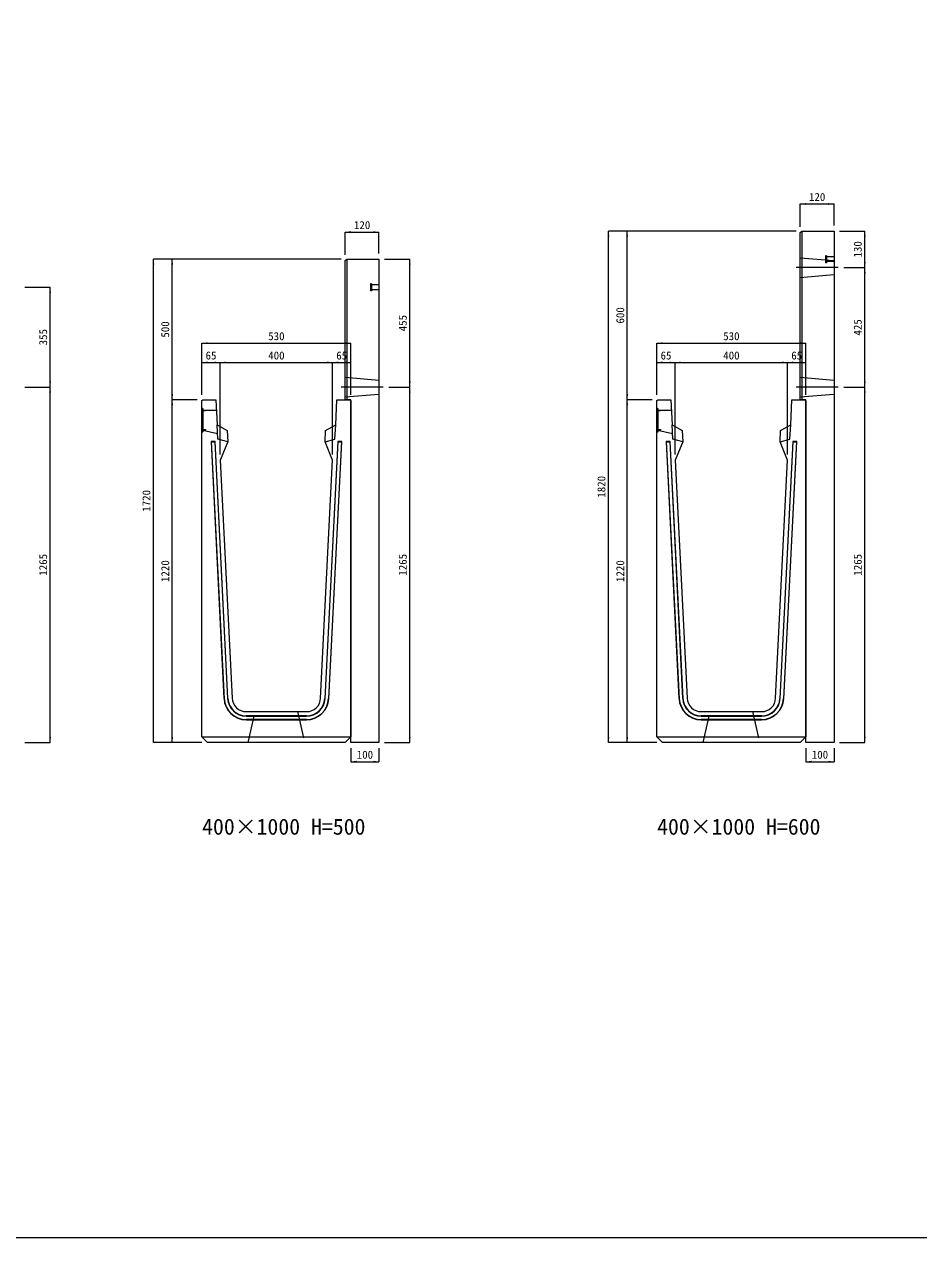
# Model space of a CAD drawing. Units: millimetres at full size. Extents: x -7442 to 51876, y 9625 to 40052.
# Drawn here: x 23990 to 27172, y 12454 to 16772 of the extents above; entities that cross this region are included whole.
import ezdxf
from ezdxf.enums import TextEntityAlignment as Align

# ---------------------------------------------------------------- set-up
doc = ezdxf.new("R2010")
doc.units = ezdxf.units.MM
doc.header["$LTSCALE"] = 16
for name, pattern in [('DASHED', [7.5, 6, -1.5]), ('USER1', [13.5, 7.5, -6]), ('USER2', [285.75, 190.5, -31.75, 31.75, -31.75])]:
    doc.linetypes.add(name, pattern=pattern)
doc.layers.add('0_2', color=7, linetype='Continuous')
for name, color, linetype, lineweight in [('HOLE', 7, 'DASHED', 9), ('KIJUN', 5, 'Continuous', 9), ('WWAY', 5, 'Continuous', 9), ('寸法線', 7, 'Continuous', 9), ('本体', 2, 'Continuous', 13), ('補助線', 8, 'Continuous', 9), ('ｲﾝｻｰﾄ', 3, 'USER1', 9)]:
    doc.layers.add(name, color=color, linetype=linetype, lineweight=lineweight)
doc.styles.add('ＭＳ ゴシック', font='')
doc.styles.get('ＭＳ ゴシック').set_extended_font_data('MS Gothic')

# ---------------------------------------------------------------- blocks, each defined once
blk = doc.blocks.new('filled_arrow')
at = {"color": 0, "linetype": 'Continuous', "lineweight": -2}
blk.add_solid([(7.5, 1.25), (0, 0), (7.5, -1.25)], dxfattribs=at)

msp = doc.modelspace()

# ---------------------------------------------------------------- linework, layer by layer
at = {"layer": 'HOLE'}
for points in [[(24811.84, 14325.92), (24961.84, 14325.92), (24986.84, 14215.92), (24786.84, 14215.92)], [(26430.59, 14325.92), (26580.59, 14325.92), (26605.59, 14215.92), (26405.59, 14215.92)]]:
    msp.add_lwpolyline(points, close=True, dxfattribs=at)
at = {"layer": 'KIJUN'}
for p, q in [((24654.48, 15286.92), (24700.49, 14371.95)), ((24654.48, 15286.92), (24655.53, 15285.92)), ((24667.55, 15285.92), (24668.5, 15286.92)), ((25106.13, 15285.92), (25105.18, 15286.92)), ((25119.19, 15286.92), (25118.14, 15285.92)), ((26273.24, 15286.92), (26319.24, 14371.95)), ((26273.24, 15286.92), (26274.29, 15285.92)), ((26286.3, 15285.92), (26287.26, 15286.92)), ((26724.88, 15285.92), (26723.93, 15286.92)), ((26737.95, 15286.92), (26736.9, 15285.92)), ((25118.14, 15285.92), (25072.19, 14372)), ((26736.9, 15285.92), (26690.94, 14372)), ((24994.29, 14310.92), (24779.39, 14310.92)), ((24779.39, 14309.92), (24994.29, 14309.92)), ((24994.29, 14297.92), (24779.39, 14297.92)), ((24779.39, 14296.92), (24994.29, 14296.92)), ((26613.04, 14310.92), (26398.14, 14310.92)), ((26398.14, 14309.92), (26613.04, 14309.92)), ((26613.04, 14297.92), (26398.14, 14297.92)), ((26398.14, 14296.92), (26613.04, 14296.92))]:
    msp.add_line(p, q, dxfattribs=at)
at = {"layer": 'KIJUN', "color": 7, "lineweight": 13}
for p, q in [((24779.39, 14325.92), (24994.29, 14325.92)), ((26398.14, 14325.92), (26613.04, 14325.92))]:
    msp.add_line(p, q, dxfattribs=at)
at = {"layer": 'KIJUN', "color": 7}
for p, q in [((24621.84, 14235.92), (25151.84, 14235.92)), ((26240.59, 14235.92), (26770.59, 14235.92))]:
    msp.add_line(p, q, dxfattribs=at)
at = {"layer": 'KIJUN', "color": 7, "lineweight": 13}
for points in [[(25101.84, 15435.92), (25148.84, 15435.92), (25151.84, 15432.92), (25151.84, 14235.92), (25131.84, 14215.92), (24641.84, 14215.92), (24621.84, 14235.92), (24621.84, 15432.92), (24624.84, 15435.92), (24671.84, 15435.92), (24675.84, 15345.92), (24711.84, 15325.92), (24713.84, 15285.92), (24686.84, 15220.92), (24729.45, 14373.41)], [(25044.23, 14373.41), (25086.84, 15220.92), (25059.84, 15285.92), (25061.84, 15325.92), (25097.84, 15345.92), (25101.84, 15435.92)], [(26720.59, 15435.92), (26767.59, 15435.92), (26770.59, 15432.92), (26770.59, 14235.92), (26750.59, 14215.92), (26260.59, 14215.92), (26240.59, 14235.92), (26240.59, 15432.92), (26243.59, 15435.92), (26290.59, 15435.92), (26294.59, 15345.92), (26330.59, 15325.92), (26332.59, 15285.92), (26305.59, 15220.92), (26348.2, 14373.41)], [(26662.98, 14373.41), (26705.59, 15220.92), (26678.59, 15285.92), (26680.59, 15325.92), (26716.59, 15345.92), (26720.59, 15435.92)]]:
    msp.add_lwpolyline(points, dxfattribs=at)
at = {"layer": 'KIJUN', "color": 7, "linetype": 'DASHED', "lineweight": 13}
for points in [[(24713.84, 15285.92), (24678.5, 15295.92), (24675.84, 15345.92)], [(25059.84, 15285.92), (25095.17, 15295.92), (25097.84, 15345.92)], [(26332.59, 15285.92), (26297.26, 15295.92), (26294.59, 15345.92)], [(26678.59, 15285.92), (26713.93, 15295.92), (26716.59, 15345.92)]]:
    msp.add_lwpolyline(points, dxfattribs=at)
at = {"layer": 'KIJUN'}
for points in [[(24714.47, 14372.66), (24668.5, 15286.92), (24654.48, 15286.92)], [(25073.19, 14371.95), (25119.19, 15286.92), (25105.18, 15286.92), (25059.21, 14372.66)], [(26333.22, 14372.66), (26287.26, 15286.92), (26273.24, 15286.92)], [(26691.94, 14371.95), (26737.95, 15286.92), (26723.93, 15286.92), (26677.96, 14372.66)], [(24701.49, 14372), (24655.53, 15285.92), (24667.55, 15285.92), (24713.47, 14372.61)], [(25060.21, 14372.61), (25106.13, 15285.92), (25118.14, 15285.92)], [(26320.24, 14372), (26274.29, 15285.92), (26286.3, 15285.92), (26332.22, 14372.61)], [(26678.96, 14372.61), (26724.88, 15285.92), (26736.9, 15285.92)]]:
    msp.add_lwpolyline(points, dxfattribs=at)
for centre, radius, start, end in [((24779.39, 14375.92), 79, 182.87837, 270), ((24779.39, 14375.92), 78, 182.87837, 270), ((24779.39, 14375.92), 66, 182.87837, 270), ((24779.39, 14375.92), 65, 182.87837, 270), ((24994.29, 14375.92), 65, 270, 357.12163), ((24994.29, 14375.92), 66, 270, 357.12163), ((24994.29, 14375.92), 78, 270, 357.12163), ((24994.29, 14375.92), 79, 270, 357.12163), ((26398.14, 14375.92), 79, 182.87837, 270), ((26398.14, 14375.92), 78, 182.87837, 270), ((26398.14, 14375.92), 66, 182.87837, 270), ((26398.14, 14375.92), 65, 182.87837, 270), ((26613.04, 14375.92), 65, 270, 357.12163), ((26613.04, 14375.92), 66, 270, 357.12163), ((26613.04, 14375.92), 78, 270, 357.12163), ((26613.04, 14375.92), 79, 270, 357.12163)]:
    msp.add_arc(centre, radius, start, end, dxfattribs=at)
at = {"layer": 'KIJUN', "color": 7, "lineweight": 13}
for centre, start, end in [((24779.39, 14375.92), 182.87837, 270), ((24994.29, 14375.92), 270, 357.12163), ((26398.14, 14375.92), 182.87837, 270), ((26613.04, 14375.92), 270, 357.12163)]:
    msp.add_arc(centre, 50, start, end, dxfattribs=at)
at = {"layer": 'WWAY', "color": 7, "linetype": 'DASHED', "lineweight": 13}
for points in [[(24621.84, 15405.92), (24625.04, 15403.92), (24625.04, 15321.92), (24621.84, 15319.92)], [(24673.53, 15397.92), (24625.04, 15397.92), (24625.04, 15403.92), (24621.84, 15405.92)], [(26240.59, 15405.92), (26243.79, 15403.92), (26243.79, 15321.92), (26240.59, 15319.92)], [(26292.28, 15397.92), (26243.79, 15397.92), (26243.79, 15403.92), (26240.59, 15405.92)], [(24621.84, 15319.92), (24625.04, 15321.92), (24625.04, 15327.92), (24677.44, 15315.92)], [(26240.59, 15319.92), (26243.79, 15321.92), (26243.79, 15327.92), (26296.19, 15315.92)]]:
    msp.add_lwpolyline(points, dxfattribs=at)
at = {"layer": 'WWAY'}
for points in [[(24623.04, 15402.92), (24625.04, 15402.92), (24625.04, 15322.92), (24623.04, 15322.92)], [(24625.04, 15397.92), (24635.04, 15397.92), (24635.04, 15395.92), (24625.04, 15395.92)], [(26241.79, 15402.92), (26243.79, 15402.92), (26243.79, 15322.92), (26241.79, 15322.92)], [(26243.79, 15397.92), (26253.79, 15397.92), (26253.79, 15395.92), (26243.79, 15395.92)], [(24625.04, 15329.92), (24635.04, 15329.92), (24635.04, 15327.92), (24625.04, 15327.92)], [(26243.79, 15329.92), (26253.79, 15329.92), (26253.79, 15327.92), (26243.79, 15327.92)]]:
    msp.add_lwpolyline(points, close=True, dxfattribs=at)
at = {"layer": '寸法線'}
for p, q in [((26750.59, 16132.36), (26870.59, 16132.36)), ((26750.59, 16050.92), (26750.59, 16132.36)), ((26870.59, 16055.92), (26870.59, 16132.36)), ((25131.84, 16032.36), (25251.84, 16032.36)), ((25131.84, 15950.92), (25131.84, 16032.36)), ((25251.84, 15955.92), (25251.84, 16032.36)), ((26068.12, 14215.92), (26068.12, 16035.92)), ((26735.59, 16035.92), (26068.12, 16035.92)), ((26135.01, 15435.92), (26135.01, 16035.92)), ((26735.59, 16035.92), (26135.01, 16035.92)), ((26890.59, 16035.92), (26980.02, 16035.92)), ((26980.02, 15905.92), (26980.02, 16035.92)), ((24449.37, 14215.92), (24449.37, 15935.92)), ((25116.84, 15935.92), (24449.37, 15935.92)), ((24516.26, 15435.92), (24516.26, 15935.92)), ((25116.84, 15935.92), (24516.26, 15935.92)), ((25271.84, 15935.92), (25361.27, 15935.92)), ((25361.27, 15480.92), (25361.27, 15935.92)), ((26905.54, 15905.92), (26980.02, 15905.92)), ((26905.54, 15905.92), (26980.02, 15905.92)), ((26980.02, 15480.92), (26980.02, 15905.92)), ((23992.42, 15835.92), (24081.86, 15835.92)), ((24081.86, 15480.92), (24081.86, 15835.92)), ((24621.84, 15636.93), (25151.84, 15636.93)), ((24621.84, 15452.92), (24621.84, 15636.93)), ((25151.84, 15452.92), (25151.84, 15636.93)), ((26240.59, 15636.93), (26770.59, 15636.93)), ((26240.59, 15452.92), (26240.59, 15636.93)), ((26770.59, 15452.92), (26770.59, 15636.93)), ((24621.84, 15568.25), (24686.84, 15568.25)), ((24621.84, 15452.92), (24621.84, 15568.25)), ((24686.84, 15568.25), (25086.84, 15568.25)), ((24686.84, 15240.92), (24686.84, 15568.25)), ((24686.84, 15240.92), (24686.84, 15568.25)), ((25086.84, 15240.92), (25086.84, 15568.25)), ((25086.84, 15568.25), (25151.84, 15568.25)), ((25086.84, 15240.92), (25086.84, 15568.25)), ((25151.84, 15452.92), (25151.84, 15568.25)), ((26240.59, 15568.25), (26305.59, 15568.25)), ((26240.59, 15452.92), (26240.59, 15568.25)), ((26305.59, 15568.25), (26705.59, 15568.25)), ((26305.59, 15240.92), (26305.59, 15568.25)), ((26305.59, 15240.92), (26305.59, 15568.25)), ((26705.59, 15240.92), (26705.59, 15568.25)), ((26705.59, 15568.25), (26770.59, 15568.25)), ((26705.59, 15240.92), (26705.59, 15568.25)), ((26770.59, 15452.92), (26770.59, 15568.25)), ((23992.42, 15480.92), (24081.86, 15480.92)), ((23992.42, 15480.92), (24081.86, 15480.92)), ((24081.86, 14215.92), (24081.86, 15480.92)), ((25286.78, 15480.92), (25361.27, 15480.92)), ((25286.78, 15480.92), (25361.27, 15480.92)), ((25361.27, 14215.92), (25361.27, 15480.92)), ((26905.54, 15480.92), (26980.02, 15480.92)), ((26905.54, 15480.92), (26980.02, 15480.92)), ((26980.02, 14215.92), (26980.02, 15480.92)), ((24516.26, 14215.92), (24516.26, 15435.92)), ((24604.84, 15435.92), (24516.26, 15435.92)), ((24604.84, 15435.92), (24516.26, 15435.92)), ((26135.01, 14215.92), (26135.01, 15435.92)), ((26223.59, 15435.92), (26135.01, 15435.92)), ((26223.59, 15435.92), (26135.01, 15435.92)), ((23992.42, 14215.92), (24081.86, 14215.92)), ((24621.84, 14215.92), (24449.37, 14215.92)), ((24621.84, 14215.92), (24516.26, 14215.92)), ((25271.84, 14215.92), (25361.27, 14215.92)), ((26240.59, 14215.92), (26068.12, 14215.92)), ((26240.59, 14215.92), (26135.01, 14215.92)), ((26890.59, 14215.92), (26980.02, 14215.92)), ((25151.84, 14195.92), (25151.84, 14147.66)), ((25251.84, 14195.92), (25251.84, 14147.66)), ((26770.59, 14195.92), (26770.59, 14147.66)), ((26870.59, 14195.92), (26870.59, 14147.66)), ((25151.84, 14147.66), (25251.84, 14147.66)), ((26770.59, 14147.66), (26870.59, 14147.66))]:
    msp.add_line(p, q, dxfattribs=at)
at = {"layer": '寸法線', "linetype": 'USER2'}
for p, q in [((26885.54, 15905.92), (26736.27, 15905.92)), ((25266.78, 15480.92), (25117.51, 15480.92)), ((26885.54, 15480.92), (26736.27, 15480.92))]:
    msp.add_line(p, q, dxfattribs=at)
at = {"layer": '本体', "color": 4, "lineweight": 5}
for p, q in [((26755.59, 16035.92), (26755.59, 15435.92)), ((25136.84, 15935.92), (25136.84, 15435.92))]:
    msp.add_line(p, q, dxfattribs=at)
at = {"layer": '本体', "linetype": 'USER1', "lineweight": 9}
for p, q in [((26750.59, 15940.92), (26870.59, 15930.92)), ((26750.59, 15870.92), (26870.59, 15880.92)), ((25131.84, 15515.92), (25251.84, 15505.92)), ((26750.59, 15515.92), (26870.59, 15505.92)), ((25131.84, 15445.92), (25251.84, 15455.92)), ((26750.59, 15445.92), (26870.59, 15455.92))]:
    msp.add_line(p, q, dxfattribs=at)
at = {"layer": '本体'}
for points in [[(26750.59, 16030.92), (26755.59, 16035.92), (26870.59, 16035.92), (26870.59, 14215.92), (26770.59, 14215.92), (26770.59, 15435.92), (26750.59, 15435.92)], [(25131.84, 15930.92), (25136.84, 15935.92), (25251.84, 15935.92), (25251.84, 14215.92), (25151.84, 14215.92), (25151.84, 15435.92), (25131.84, 15435.92)]]:
    msp.add_lwpolyline(points, close=True, dxfattribs=at)
at = {"layer": '補助線', "color": 1, "lineweight": 13}
msp.add_lwpolyline([(20169.95, 20367.8), (33544.47, 20367.8), (33544.47, 12453.64), (20169.95, 12453.64)], close=True, dxfattribs=at)
at = {"layer": 'ｲﾝｻｰﾄ'}
for p, q in [((26840.59, 15948.42), (26840.59, 15923.42)), ((26843.59, 15948.42), (26840.59, 15948.42)), ((26843.59, 15948.42), (26843.59, 15923.42)), ((26870.59, 15944.42), (26843.59, 15944.42)), ((26870.59, 15944.42), (26870.59, 15927.42)), ((26843.59, 15923.42), (26840.59, 15923.42)), ((26870.59, 15927.42), (26843.59, 15927.42)), ((25221.84, 15848.42), (25221.84, 15823.42)), ((25224.84, 15848.42), (25221.84, 15848.42)), ((25224.84, 15848.42), (25224.84, 15823.42)), ((25224.84, 15823.42), (25221.84, 15823.42)), ((25251.84, 15844.42), (25224.84, 15844.42)), ((25251.84, 15827.42), (25224.84, 15827.42)), ((25251.84, 15844.42), (25251.84, 15827.42))]:
    msp.add_line(p, q, dxfattribs=at)

# ---------------------------------------------------------------- block references
at = {"layer": '寸法線', "xscale": 2.67, "yscale": 2.67}
for p in [(26750.59, 16132.36), (25131.84, 16032.36), (24621.84, 15636.93), (26240.59, 15636.93), (24621.84, 15568.25), (24686.84, 15568.25), (25086.84, 15568.25), (26240.59, 15568.25), (26305.59, 15568.25), (26705.59, 15568.25), (25151.84, 14147.66), (26770.59, 14147.66)]:
    msp.add_blockref('filled_arrow', p, dxfattribs=at)
for p, rotation in [((26870.59, 16132.36), 180), ((25251.84, 16032.36), 180), ((26068.12, 16035.92), 270), ((26135.01, 16035.92), 270), ((26980.02, 16035.92), 270), ((24449.37, 15935.92), 270), ((24516.26, 15935.92), 270), ((25361.27, 15935.92), 270), ((26980.02, 15905.92), 90), ((26980.02, 15905.92), 270), ((24081.86, 15835.92), 270), ((25151.84, 15636.93), 180), ((26770.59, 15636.93), 180), ((24686.84, 15568.25), 180), ((25086.84, 15568.25), 180), ((25151.84, 15568.25), 180), ((26305.59, 15568.25), 180), ((26705.59, 15568.25), 180), ((26770.59, 15568.25), 180), ((24081.86, 15480.92), 90), ((24081.86, 15480.92), 270), ((25361.27, 15480.92), 90), ((25361.27, 15480.92), 270), ((26980.02, 15480.92), 90), ((26980.02, 15480.92), 270), ((24516.26, 15435.92), 90), ((24516.26, 15435.92), 270), ((26135.01, 15435.92), 90), ((26135.01, 15435.92), 270), ((24081.86, 14215.92), 90), ((24449.37, 14215.92), 90), ((24516.26, 14215.92), 90), ((25361.27, 14215.92), 90), ((26068.12, 14215.92), 90), ((26135.01, 14215.92), 90), ((26980.02, 14215.92), 90), ((25251.84, 14147.66), 180), ((26870.59, 14147.66), 180)]:
    msp.add_blockref('filled_arrow', p, dxfattribs=dict(at, rotation=rotation))

# ---------------------------------------------------------------- texts
at = {"layer": '0_2', "style": 'ＭＳ ゴシック'}
for s, p in [('400×1000 H=500', (24622.46, 13870.9)), ('400×1000 H=600', (26241.22, 13870.9))]:
    msp.add_text(s, height=56.96, dxfattribs=at).set_placement(p, align=Align.BOTTOM_LEFT)
at = {"layer": '寸法線', "style": 'ＭＳ ゴシック'}
for s, p in [('120', (26810.59, 16157.36)), ('120', (25191.84, 16057.36)), ('530', (24886.84, 15661.93)), ('530', (26505.59, 15661.93)), ('65', (24654.34, 15593.25)), ('400', (24886.84, 15593.25)), ('65', (25119.34, 15593.25)), ('65', (26273.09, 15593.25)), ('400', (26505.59, 15593.25)), ('65', (26738.09, 15593.25)), ('100', (25201.84, 14172.66)), ('100', (26820.59, 14172.66))]:
    msp.add_text(s, height=28.48, dxfattribs=at).set_placement(p, align=Align.MIDDLE_CENTER)
for s, p in [('130', (26955.02, 15970.92)), ('600', (26110.01, 15735.92)), ('455', (25336.27, 15708.42)), ('425', (26955.02, 15693.42)), ('355', (24056.86, 15658.42)), ('500', (24491.26, 15685.92)), ('1820', (26043.12, 15125.92)), ('1720', (24424.37, 15075.92)), ('1265', (24056.86, 14848.42)), ('1220', (24491.26, 14825.92)), ('1265', (25336.27, 14848.42)), ('1220', (26110.01, 14825.92)), ('1265', (26955.02, 14848.42))]:
    msp.add_text(s, height=28.48, rotation=90, dxfattribs=at).set_placement(p, align=Align.MIDDLE_CENTER)

doc.saveas('drawing.dxf')
